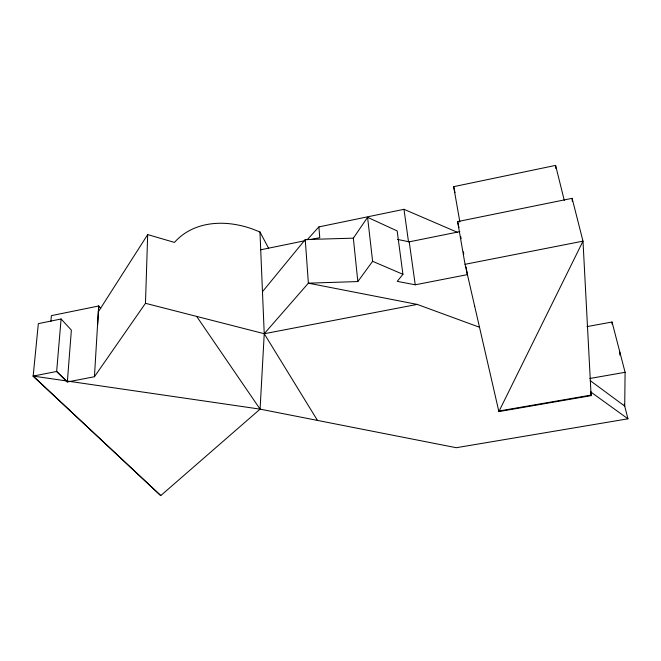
<?xml version="1.0" encoding="UTF-8"?>
<svg xmlns="http://www.w3.org/2000/svg" width="661" height="661" viewBox="0 0 661 661"><rect width="100%" height="100%" fill="white"/><g stroke="black" fill="none" stroke-linecap="round" stroke-linejoin="round"><path stroke-width="0.99" d="M619.828 355.097L619.828 352.049M586.976 326.608L612.036 322.014L625.091 372.3L624.719 406.102L590.265 380.662M259.963 231.978L264.235 333.722L260.087 409.134L160.763 495.601L33.166 376.076L38.338 323.65L61.093 318.982L56.648 371.474L67.348 381.984L94.432 376.729L145.47 303.3L147.684 234.597L174.463 242.413A97.952 71.454 42.9 0 1 251.99 228.838L259.963 231.978L268.606 248.263M50.856 321.535L51.393 315.636L98.696 305.993L97.63 324.799M94.432 376.729L98.696 305.993M498.881 411.588L582.994 241.149L572.104 198.333L457.619 221.6L465.047 264.309L498.881 411.588L591.116 395.65L590.802 391.535M147.684 234.597L98.34 311.794M145.47 303.3L264.235 333.722L308.373 283.172L357.832 281.561L353.346 238.167L367.582 217.312L397.162 230.929L402.929 274.307L397.228 281.371L415.232 284.792L467.385 274.637L466.046 266.937M357.832 281.561L372.614 261.302L367.582 217.312M262.475 291.699L305.25 239.555L353.346 238.167M307.084 239.902L318.883 226.905L403.978 209.306L457.552 232.358M459.882 222.046L453.677 186.666L555.587 165.399L564.287 200.39M260.707 249.792L304.746 240.761M310.753 239.53L319.759 237.687L318.883 226.905M397.525 239.414L409.225 241.843L459.882 231.631M465.047 264.309L582.994 241.149L591.116 395.65M479.382 326.65L479.481 327.253L417.231 304.407L264.235 333.722L317.47 420.421M589.819 378.489L625.091 372.3M498.782 411.043L590.984 395.104M624.224 404.152L627.95 418.818L456.272 447.712L260.087 409.134L33.166 376.076M417.231 304.407L308.373 283.172L305.25 239.555M372.614 261.302L402.929 274.307M590.934 392.089L627.95 418.818M160.763 495.601L33.05 376.101L56.648 371.474L67.339 381.992L71.371 330.128L61.093 318.982M98.786 306.101L100.745 308.464M196.664 316.412L260.087 409.134M457.619 221.6L458.974 227.615M453.677 186.666L455.008 192.681M474.565 305.721L474.672 306.332M460.767 236.671L461.114 238.687M463.402 251.808L463.758 253.824M409.225 241.843L415.232 284.792M403.978 209.306L408.515 241.843M555.587 165.399L555.843 168.472M572.104 198.333L572.302 201.407M612.036 322.014L612.061 324.055"/></g></svg>
